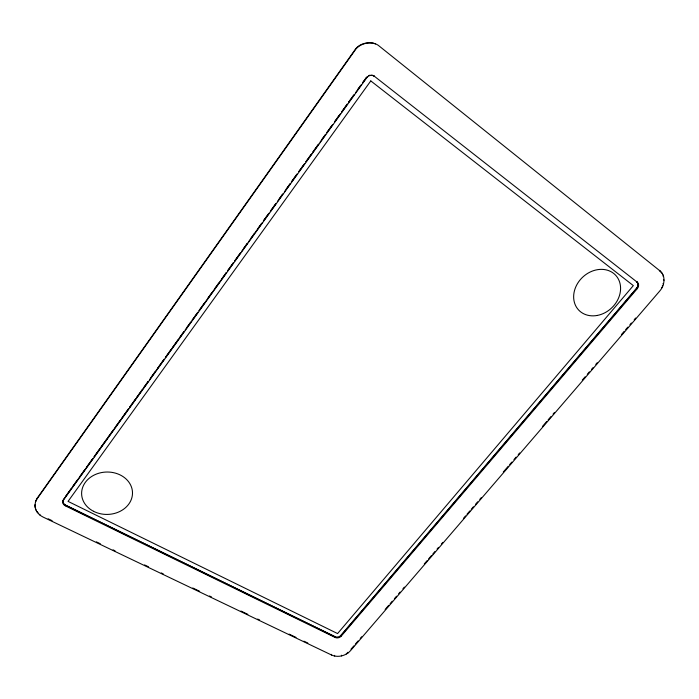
<?xml version="1.0" encoding="UTF-8"?>
<svg xmlns="http://www.w3.org/2000/svg" width="699" height="699" viewBox="0 0 699 699"><rect width="100%" height="100%" fill="white"/><g stroke="black" fill="none" stroke-linecap="round" stroke-linejoin="round"><path stroke-width="1.05" d="M34.95 505.464L35.605 501.358L37.239 498.125L354.498 50.477C359.636 41.949 373.144 40.402 379.496 46.3L659.9 270.819C666.147 275.93 664.618 285.69 659.655 291.125L350.47 650.717C345.891 655.845 337.975 657.89 331.623 655.042L43.146 517.094C38.55 514.901 34.513 510.165 35.055 504.827L35.099 507.221M65.426 505.028L334.978 636.632A4.395 3.399 -17.1 0 0 341.016 635.251L636.623 288.171A5.094 4.168 -44.7 0 0 636.623 281.732L637.261 282.239A5.094 4.177 -44.6 0 1 637.252 288.687L341.243 636.099A4.395 3.408 -17.1 0 1 335.197 637.479L65.33 505.831L65.426 505.028A5.146 4.238 0.6 0 1 63.085 500.231M65.33 505.831A5.155 4.246 0.6 0 1 63.513 500.012L63.609 499.217M39.764 514.953L39.869 514.307M38.358 513.634L38.462 512.987M37.161 512.175L37.274 511.528M36.217 510.602L36.322 509.955M35.518 508.942L35.632 508.295M35.605 501.358L35.5 501.996L37.239 498.125M37.134 498.763L354.751 50.678C358.867 43.74 369.439 41.285 375.503 43.923M65.514 496.561L71.237 488.584M72.513 486.81L77.598 479.724M79.511 477.067L84.596 469.981M86.51 467.316L92.871 458.457M94.138 456.692L99.861 448.714M101.137 446.941L106.86 438.972M108.135 437.198L113.221 430.112M115.134 427.447L120.219 420.361M122.124 417.705L128.485 408.845M129.761 407.071L135.484 399.103M136.759 397.329L142.482 389.352M143.758 387.578L148.205 381.374M150.748 377.836L155.204 371.632M157.747 368.085L164.108 359.225M165.383 357.46L171.106 349.483M172.382 347.709L178.105 339.74M179.372 337.966L183.828 331.763M186.371 328.215L190.827 322.021M192.094 320.247L197.826 312.27M199.093 310.496L204.816 302.527M207.996 298.097L211.814 292.776M214.995 288.346L218.813 283.034M221.994 278.604L226.45 272.4M227.717 270.627L233.44 262.658M234.715 260.884L240.439 252.907M243.619 248.477L247.437 243.165M250.618 238.735L254.436 233.422M257.616 228.992L261.435 223.671M268.425 213.929L263.34 221.015L269.106 213.134M270.338 211.264L275.423 204.178M279.242 198.865L282.422 194.436M286.241 189.114L290.059 183.802M291.326 182.028L297.049 174.06L291.369 182.116M298.962 171.395L304.048 164.309M305.961 161.652L311.046 154.566M312.951 151.91L318.045 144.815M321.863 139.503L325.044 135.073M326.949 132.417L332.034 125.331M334.585 121.783L339.032 115.58M341.575 112.041L347.307 104.064L341.636 112.102M353.668 95.204L348.574 102.29L354.367 94.382M357.477 89.891L360.658 85.461M362.571 82.797L366.39 77.484L366.722 77.772A5.907 5.54 -71.3 0 1 374.559 76.436L374.218 76.147L637.261 282.239M92.853 458.605L63.592 499.374A5.155 4.238 0.6 0 0 65.409 505.194L335.022 636.798M94.129 456.84L128.485 408.985M129.761 407.211L148.214 381.505M149.481 379.74L164.116 359.356M165.392 357.582L183.846 331.885M185.113 330.111L190.844 322.134M192.111 320.36L197.843 312.383M199.11 310.609L226.476 272.505M227.743 270.731L233.475 262.754M234.742 260.989L240.473 253.012M241.74 251.238L247.472 243.261M248.739 241.487L262.108 222.876M270.373 211.36L276.105 203.383M277.372 201.609L283.104 193.632M284.371 191.858L290.102 183.889M299.006 171.482L304.738 163.505M306.005 161.731L311.737 153.754M313.003 151.98L318.735 144.003M320.002 142.238L325.734 134.26M327.001 132.487L332.733 124.509M334.638 121.853L340.369 113.876M355.634 92.609L361.366 84.631M362.632 82.858L366.451 77.537A5.898 5.531 -71.4 0 1 367.491 76.418M63.513 500.012L366.722 77.772M341.06 635.426L636.745 288.276A5.094 4.168 -44.7 0 0 636.754 281.837M350.994 649.196L353.843 645.885M355.267 644.233L358.115 640.922M360.247 638.44L361.671 636.78M385.158 609.458L388.714 605.317M390.138 603.665L392.27 601.184M394.402 598.694L396.543 596.212M398.675 593.731L400.099 592.07M402.947 588.759L404.372 587.108M424.293 563.927L427.141 560.615M428.566 558.955L431.405 555.644M432.83 553.992L434.97 551.502M437.102 549.021L438.526 547.369M441.375 544.058L442.799 542.398M463.428 518.387L465.569 515.906M466.993 514.246L469.833 510.934M471.257 509.283L473.398 506.801M475.53 504.311L477.662 501.83M479.802 499.348L481.227 497.688M503.28 472.026L508.26 466.233M509.685 464.573L511.825 462.091M513.957 459.61L516.089 457.12M518.23 454.638L519.645 452.987M542.424 426.486L546.688 421.523M548.112 419.863L550.961 416.552M553.092 414.07L554.517 412.419M582.276 380.125L585.115 376.813M587.256 374.332L589.388 371.851M591.52 369.36L592.944 367.709M595.793 364.397L597.217 362.737M621.411 334.594L624.259 331.282M625.684 329.622L627.816 327.141M629.948 324.659L631.372 322.999M634.22 319.688L635.644 318.036M48.161 518.798L52.093 520.676M96.357 541.856L100.298 543.743M113.081 549.86L115.047 550.803M144.562 564.923L148.494 566.81M161.277 572.927L163.243 573.87M192.758 587.99L199.643 591.284M209.482 595.985L211.448 596.929M240.954 611.048L247.839 614.342M257.678 619.052L259.644 619.996M289.15 634.115L296.035 637.409M303.908 641.175L307.84 643.054M659.9 270.819L659.367 270.417L662.189 273.353M662.486 274.489L663.01 274.882M663.071 276.149L663.604 276.551M663.517 279.775L664.05 280.177M662.975 283.576L663.5 283.986M662.337 285.472L662.862 285.874M661.472 287.306L661.997 287.717M636.597 288.206L637.252 288.687M347.814 652.307L347.997 652.988M346.354 653.259L346.547 653.949M341.016 635.251L341.243 636.099M341.409 655.216L341.593 655.907M334.978 636.632L335.197 637.479M334.506 655.365L334.681 656.055M331.448 654.351L331.623 655.042M371.632 75.125A5.898 5.531 -71.4 0 1 374.288 76.208M368.757 75.614A5.898 5.531 -71.4 0 1 370.173 75.169M370.785 80.918L68.048 501.393L337.582 633.565L633.329 285.611L370.785 80.918M93.544 511.301A25.444 21.197 -1.5 0 0 132.487 493.791A25.444 21.197 -1.5 0 0 95.151 474.586A25.444 21.197 -1.5 0 0 93.544 511.301M597.278 315.441A25.4 21.136 -43.5 0 0 617.357 277.389A25.4 21.136 -43.5 0 0 576.701 284.991A25.4 21.136 -43.5 0 0 597.278 315.441"/></g></svg>
